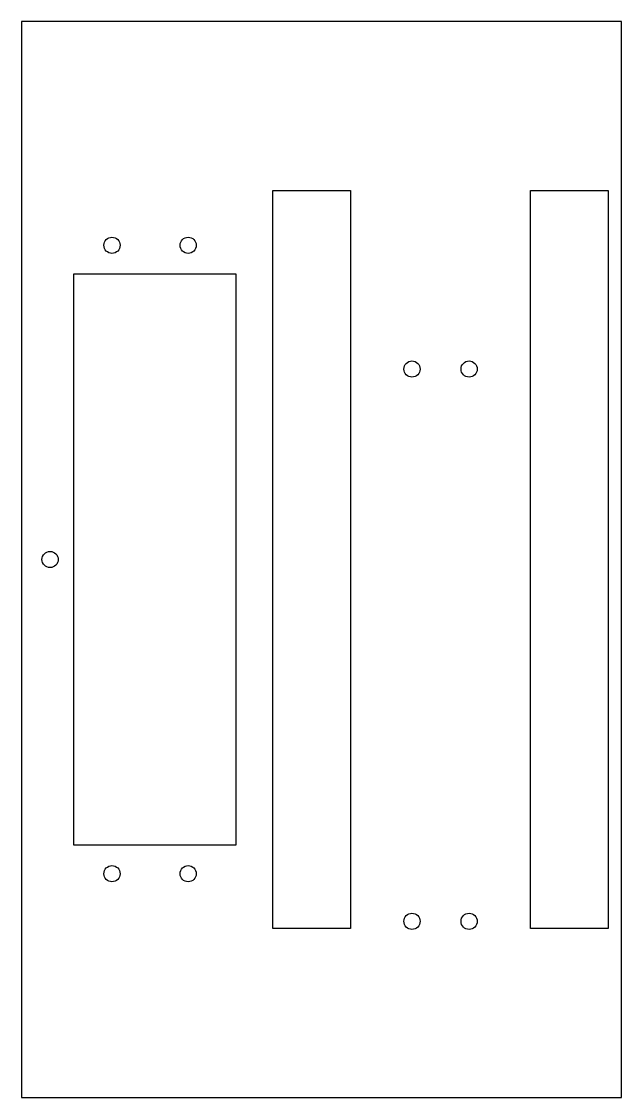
# Model space of a CAD drawing. Header units: millimetres. Extents: x 0 to 126, y 0 to 226.
import ezdxf

# ---------------------------------------------------------------- set-up
doc = ezdxf.new("R2010")
doc.units = ezdxf.units.MM

msp = doc.modelspace()

# ---------------------------------------------------------------- linework, layer by layer
for p, q in [((0, 226, 2), (0, 0, 2)), ((126, 226, 2), (0, 226, 2)), ((126, 0, 2), (126, 226, 2)), ((52.81, 35.5, 2), (52.81, 190.5, 2)), ((52.81, 190.5, 2), (69.11, 190.5, 2)), ((69.11, 190.5, 2), (69.11, 35.5, 2)), ((106.89, 35.5, 2), (106.89, 190.5, 2)), ((106.89, 190.5, 2), (123.19, 190.5, 2)), ((123.19, 190.5, 2), (123.19, 35.5, 2)), ((11, 53, 2), (11, 173, 2)), ((11, 173, 2), (45, 173, 2)), ((45, 173, 2), (45, 53, 2)), ((45, 53, 2), (11, 53, 2)), ((69.11, 35.5, 2), (52.81, 35.5, 2)), ((123.19, 35.5, 2), (106.89, 35.5, 2)), ((0, 0, 2), (126, 0, 2))]:
    msp.add_line(p, q)
for centre in [(19, 179, 2), (35, 179, 2), (82, 153, 2), (94, 153, 2), (6, 113, 2), (19, 47, 2), (35, 47, 2), (82, 37, 2), (94, 37, 2)]:
    msp.add_circle(centre, 1.7)

doc.saveas('drawing.dxf')
